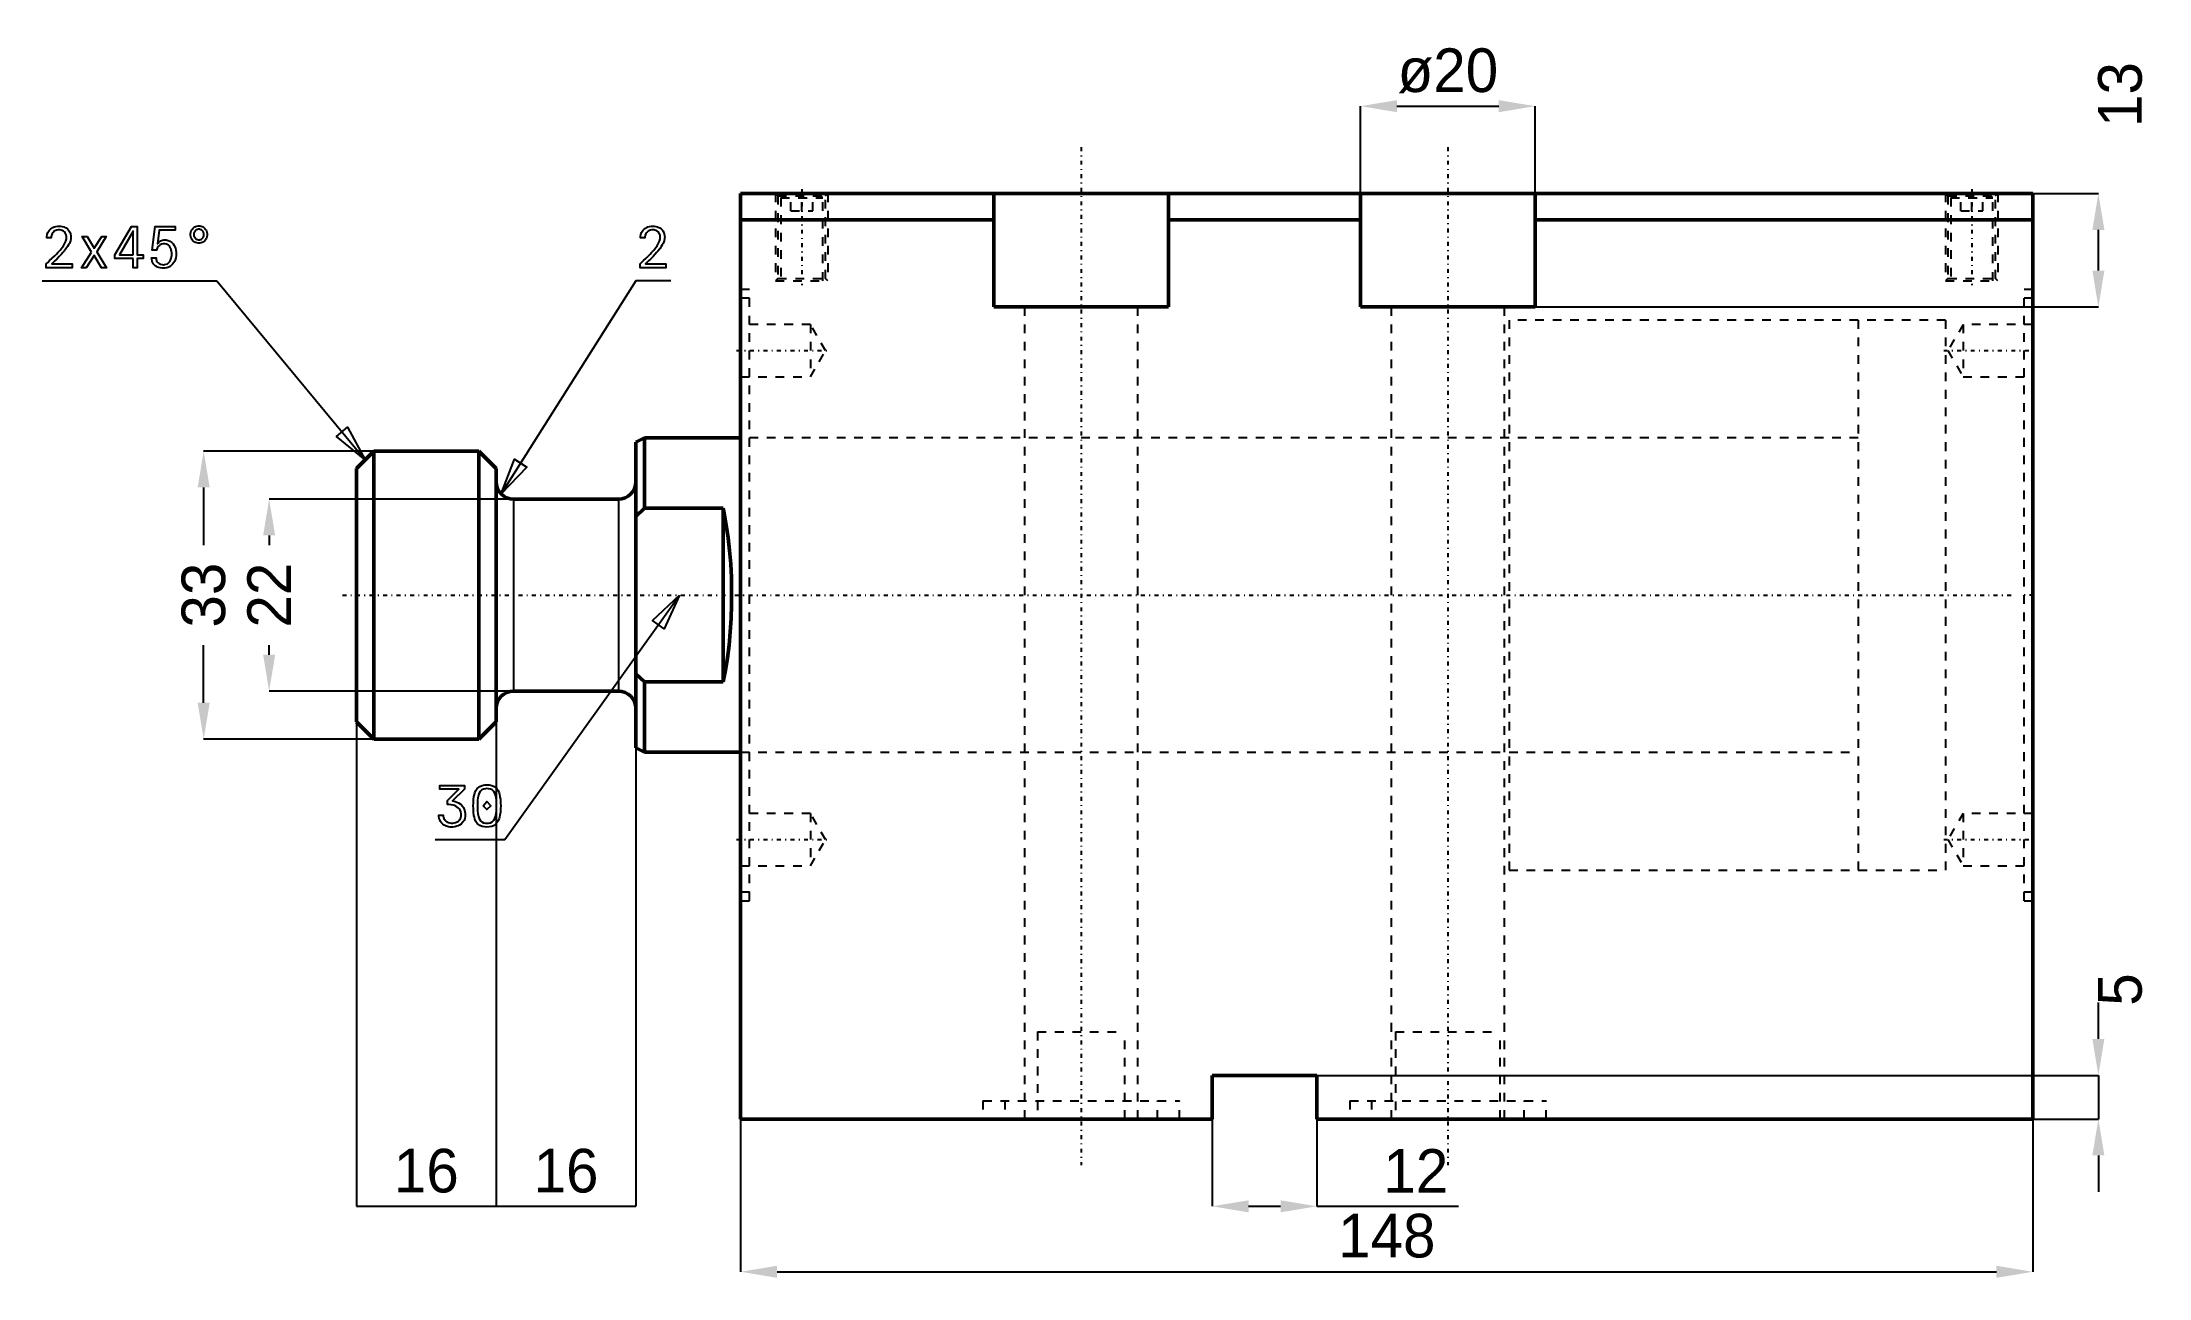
# Model space of a CAD drawing. Header units: millimetres. Extents: x -80 to 161, y -78 to 63.
import ezdxf

# ---------------------------------------------------------------- set-up
doc = ezdxf.new("R2010")
doc.units = ezdxf.units.MM
doc.linetypes.add('Center', pattern=[1.5, 0.45, -0.5, 0.05, -0.5])
doc.linetypes.add('Dashed', pattern=[2, 1, -1])
for name, color, linetype, lineweight in [('2d ConnectionPoints', 7, 'Continuous', 50), ('AM_0', 7, 'Continuous', 50), ('AM_4', 3, 'Continuous', 25), ('AM_5', 3, 'Continuous', 25), ('AM_7', 7, 'Center', 25), ('AM_9', 6, 'Dashed', 25)]:
    doc.layers.add(name, color=color, linetype=linetype, lineweight=lineweight)
doc.dimstyles.new('ISO-25', dxfattribs={"dimtxt": 2.5, "dimasz": 2.5, "dimexe": 1.25, "dimexo": 0.625, "dimtad": 1, "dimtxsty": 'Standard', "dimcen": 2.5, "dimadec": 0, "dimazin": 0, "dimtfac": 1, "dimtmove": 0, "dimatfit": 3, "dimfxl": 0, "dimarcsym": 0})

# ---------------------------------------------------------------- blocks, each defined once
blk = doc.blocks.new('1_JECX_MF_TLA_63_40_0_rod__0_in_JECX_MF_160_J_TLA_63_40_0__2')
at = {"layer": 'AM_0'}
for p, q in [((-11, 18), (-12, 17.5)), ((-12, 17.5), (-12, -17.5)), ((0, 18), (-11, 18)), ((-11, 18), (-11, 9.95)), ((-42, 16.5), (-44, 14.5)), ((-44, 14.5), (-44, -14.5)), ((-30, 16.5), (-42, 16.5)), ((-42, 16.5), (-42, -16.5)), ((-28, 14.5), (-30, 16.5)), ((-30, 16.5), (-30, -16.5)), ((-28, 14.5), (-28, -14.5)), ((-14, 11), (-26, 11)), ((-11, 9.95), (-12, 9.01)), ((-2, 9.95), (-11, 9.95)), ((-2, 9.95), (-2, -9.95)), ((-12, -9.01), (-11, -9.95)), ((-26, -11), (-14, -11)), ((-11, -9.95), (-2, -9.95)), ((-11, -9.95), (-11, -18)), ((-44, -14.5), (-42, -16.5)), ((-42, -16.5), (-30, -16.5)), ((-30, -16.5), (-28, -14.5)), ((-12, -17.5), (-11, -18)), ((-11, -18), (0, -18))]:
    blk.add_line(p, q, dxfattribs=at)
blk.add_lwpolyline([(-2, -9.95), (-1.74, -8.6), (-1.51, -7.19), (-1.33, -5.73), (-1.19, -4.22), (-1.09, -2.68), (-1.04, -1.12), (-1.03, 0.45), (-1.06, 2.02), (-1.14, 3.57), (-1.26, 5.1), (-1.43, 6.58), (-1.64, 8.02), (-1.88, 9.39), (-2, 9.95)], dxfattribs=at)
for centre, start, end in [((-26, 13), 180, 270), ((-14, 13), 270, 0), ((-26, -13), 90, 180), ((-14, -13), 360, 90)]:
    blk.add_arc(centre, 2, start, end, dxfattribs=at)
at = {"layer": 'AM_4'}
for p, q in [((-26, 11), (-26, -11)), ((-14, 11), (-14, -11))]:
    blk.add_line(p, q, dxfattribs=at)
at = {"layer": 'AM_7'}
blk.add_line((-45.6, 0), (145.5, 0), dxfattribs=at)
at = {"layer": 'AM_9'}
for p, q in [((138, 31.5), (128, 31.5)), ((128, 31.5), (128, -31.5)), ((138, 31.5), (138, -31.5)), ((128, 18), (0, 18)), ((0, -18), (128, -18)), ((128, -31.5), (138, -31.5))]:
    blk.add_line(p, q, dxfattribs=at)
blk = doc.blocks.new('2_JECX_MF_EXLA_63_40_0_body__0_in_JECX_MF_160_J_TLA_63_40_0__2')
at = {"layer": 'AM_0'}
for p, q in [((0, -60), (0, 46)), ((148, 46), (0, 46)), ((29, 46), (29, 33)), ((49, 33), (49, 46)), ((71, 46), (71, 33)), ((91, 33), (91, 46)), ((148, -60), (148, 46)), ((29, 43), (0, 43)), ((71, 43), (49, 43)), ((148, 43), (91, 43)), ((29, 33), (49, 33)), ((71, 33), (91, 33)), ((54, -55), (54, -60)), ((66, -55), (54, -55)), ((66, -60), (66, -55)), ((54, -60), (0, -60)), ((148, -60), (66, -60))]:
    blk.add_line(p, q, dxfattribs=at)
at = {"layer": 'AM_5', "linetype": 'Dashed'}
for p, q in [((4, 46), (4, 36)), ((10, 46), (10, 36)), ((138, 46), (138, 36)), ((144, 46), (144, 36))]:
    blk.add_line(p, q, dxfattribs=at)
at = {"layer": 'AM_7'}
for p, q in [((39, 51.3), (39, -65.3)), ((81, 51.3), (81, -65.3)), ((7, 46.5), (7, 35.5)), ((141, 46.5), (141, 35.5)), ((-0.49, 28), (10.22, 28)), ((137.78, 28), (148.49, 28)), ((148.05, 0), (146.95, 0)), ((-0.49, -28), (10.22, -28)), ((137.78, -28), (148.49, -28))]:
    blk.add_line(p, q, dxfattribs=at)
at = {"layer": 'AM_9'}
for p, q in [((4, 46), (4.27, 45.73)), ((5.1, 46), (4.6, 45.5)), ((5.75, 44), (5.75, 46)), ((7, 44), (7, 46)), ((8.25, 44), (8.25, 46)), ((9.4, 45.5), (8.9, 46)), ((9.73, 45.73), (10, 46)), ((138, 46), (138.27, 45.73)), ((139.1, 46), (138.6, 45.5)), ((139.75, 44), (139.75, 46)), ((141, 44), (141, 46)), ((142.25, 44), (142.25, 46)), ((143.4, 45.5), (142.9, 46)), ((143.73, 45.73), (144, 46)), ((4.27, 45.73), (4.27, 36.27)), ((4.27, 45.73), (9.73, 45.73)), ((4.6, 45.5), (9.4, 45.5)), ((4.6, 45.5), (4.6, 36)), ((5.75, 44), (8.25, 44)), ((9.4, 36), (9.4, 45.5)), ((9.73, 36.27), (9.73, 45.73)), ((138.27, 45.73), (138.27, 36.27)), ((138.27, 45.73), (143.73, 45.73)), ((138.6, 45.5), (138.6, 36)), ((138.6, 45.5), (143.4, 45.5)), ((139.75, 44), (142.25, 44)), ((143.4, 36), (143.4, 45.5)), ((143.73, 36.27), (143.73, 45.73)), ((4.27, 36.27), (4, 36)), ((4.27, 36.27), (9.73, 36.27)), ((10, 36), (9.73, 36.27)), ((138.27, 36.27), (138, 36)), ((138.27, 36.27), (143.73, 36.27)), ((144, 36), (143.73, 36.27)), ((1, 35), (0, 35)), ((1, 34), (0, 34)), ((1, -35), (1, 35)), ((4, 36), (10, 36)), ((138, 36), (144, 36)), ((147, -35), (147, 35)), ((148, 35), (147, 35)), ((148, 34), (147, 34)), ((32.5, 33), (32.5, -60)), ((45.5, -60), (45.5, 33)), ((74.5, 33), (74.5, -60)), ((87.5, -60), (87.5, 33)), ((138, 31.5), (88, 31.5)), ((88, 31.5), (88, -31.5)), ((138, 31.5), (138, -31.5)), ((8, 31), (0, 31)), ((9.73, 28), (8, 31)), ((8, 31), (8, 25)), ((140, 31), (138.27, 28)), ((148, 31), (140, 31)), ((140, 31), (140, 25)), ((8, 25), (9.73, 28)), ((138.27, 28), (140, 25)), ((0, 25), (8, 25)), ((140, 25), (148, 25)), ((88, 18), (0, 18)), ((0, -18), (88, -18)), ((8, -25), (0, -25)), ((9.73, -28), (8, -25)), ((8, -25), (8, -31)), ((140, -25), (138.27, -28)), ((148, -25), (140, -25)), ((140, -25), (140, -31)), ((8, -31), (9.73, -28)), ((138.27, -28), (140, -31)), ((0, -31), (8, -31)), ((140, -31), (148, -31)), ((88, -31.5), (138, -31.5)), ((0, -34), (1, -34)), ((0, -35), (1, -35)), ((147, -34), (148, -34)), ((147, -35), (148, -35)), ((34, -50), (44, -50)), ((34, -50), (34, -60)), ((44, -60), (44, -50)), ((75, -50), (87, -50)), ((75, -50), (75, -60)), ((87, -60), (87, -50)), ((27.75, -57.9), (50.25, -57.9)), ((27.75, -57.9), (27.75, -60)), ((30.25, -57.9), (30.25, -60)), ((47.75, -60), (47.75, -57.9)), ((50.25, -60), (50.25, -57.9)), ((69.75, -57.9), (92.25, -57.9)), ((69.75, -57.9), (69.75, -60)), ((72.25, -57.9), (72.25, -60)), ((89.75, -60), (89.75, -57.9)), ((92.25, -60), (92.25, -57.9))]:
    blk.add_line(p, q, dxfattribs=at)
blk = doc.blocks.new('*D3')
at = {"layer": 'AM_5', "color": 0, "lineweight": -2}
for p, q in [((71, 46), (71, 56)), ((75.17, 56), (86.83, 56)), ((91, 46), (91, 56))]:
    blk.add_line(p, q, dxfattribs=at)
at = {"layer": 'AM_5', "color": 0}
for points in [[(75.17, 56.69), (75.17, 55.31), (71, 56)], [(86.83, 55.31), (86.83, 56.69), (91, 56)]]:
    blk.add_solid(points, dxfattribs=at)
at = {"layer": 'Defpoints', "color": 0}
for p in [(91, 56), (71, 46), (91, 46)]:
    blk.add_point(p, dxfattribs=at)
at = {"layer": 'AM_5', "color": 0, "insert": (81, 60.05), "char_height": 5, "attachment_point": 5}
blk.add_mtext('ø20', dxfattribs=at)
blk = doc.blocks.new('*D4')
at = {"layer": 'AM_5', "color": 0, "lineweight": -2}
for p, q in [((91, 46), (155.5, 46)), ((155.5, 37.17), (155.5, 41.83)), ((91, 33), (155.5, 33))]:
    blk.add_line(p, q, dxfattribs=at)
at = {"layer": 'AM_5', "color": 0}
for points in [[(156.19, 41.83), (154.81, 41.83), (155.5, 46)], [(154.81, 37.17), (156.19, 37.17), (155.5, 33)]]:
    blk.add_solid(points, dxfattribs=at)
at = {"layer": 'Defpoints', "color": 0}
for p in [(91, 46), (155.5, 46), (91, 33)]:
    blk.add_point(p, dxfattribs=at)
at = {"layer": 'AM_5', "color": 0, "insert": (158, 57.33), "char_height": 5, "attachment_point": 5, "rotation": 90}
blk.add_mtext('13', dxfattribs=at)
blk = doc.blocks.new('*D5')
at = {"layer": 'AM_5', "color": 0, "lineweight": -2}
for p, q in [((0, -60), (0, -77.5)), ((148, -60), (148, -77.5)), ((4.17, -77.5), (143.83, -77.5))]:
    blk.add_line(p, q, dxfattribs=at)
at = {"layer": 'AM_5', "color": 0}
for points in [[(4.17, -76.81), (4.17, -78.19), (0, -77.5)], [(143.83, -78.19), (143.83, -76.81), (148, -77.5)]]:
    blk.add_solid(points, dxfattribs=at)
at = {"layer": 'Defpoints', "color": 0}
for p in [(0, -60), (148, -60), (148, -77.5)]:
    blk.add_point(p, dxfattribs=at)
at = {"layer": 'AM_5', "color": 0, "insert": (74, -73.39), "char_height": 5, "attachment_point": 5}
blk.add_mtext('148', dxfattribs=at)
blk = doc.blocks.new('*D6')
at = {"layer": 'AM_5', "color": 0, "lineweight": -2}
for p, q in [((-12, -13), (-12, -70)), ((-28, -14.5), (-28, -70)), ((-28, -70), (-12, -70))]:
    blk.add_line(p, q, dxfattribs=at)
at = {"layer": 'Defpoints', "color": 0}
for p in [(-12, -13), (-28, -14.5), (-12, -70)]:
    blk.add_point(p, dxfattribs=at)
at = {"layer": 'AM_5', "color": 0, "insert": (-20, -65.95), "char_height": 5, "attachment_point": 5}
blk.add_mtext('16', dxfattribs=at)
blk = doc.blocks.new('*D7')
at = {"layer": 'AM_5', "color": 0, "lineweight": -2}
for p, q in [((-44, -14.5), (-44, -70)), ((-28, -14.5), (-28, -70)), ((-44, -70), (-28, -70))]:
    blk.add_line(p, q, dxfattribs=at)
at = {"layer": 'Defpoints', "color": 0}
for p in [(-44, -14.5), (-28, -14.5), (-28, -70)]:
    blk.add_point(p, dxfattribs=at)
at = {"layer": 'AM_5', "color": 0, "insert": (-36, -65.95), "char_height": 5, "attachment_point": 5}
blk.add_mtext('16', dxfattribs=at)
blk = doc.blocks.new('*D8')
at = {"layer": 'AM_5', "color": 0, "lineweight": -2}
for p, q in [((-42, 16.5), (-61.5, 16.5)), ((-61.5, 12.33), (-61.5, 5.72)), ((-61.5, -12.33), (-61.5, -5.72)), ((-42, -16.5), (-61.5, -16.5))]:
    blk.add_line(p, q, dxfattribs=at)
at = {"layer": 'AM_5', "color": 0}
for points in [[(-60.81, 12.33), (-62.19, 12.33), (-61.5, 16.5)], [(-62.19, -12.33), (-60.81, -12.33), (-61.5, -16.5)]]:
    blk.add_solid(points, dxfattribs=at)
at = {"layer": 'Defpoints', "color": 0}
for p in [(-61.5, 16.5), (-42, 16.5), (-42, -16.5)]:
    blk.add_point(p, dxfattribs=at)
at = {"layer": 'AM_5', "color": 0, "insert": (-61.5, 0), "char_height": 5, "attachment_point": 5, "rotation": 90}
blk.add_mtext('33', dxfattribs=at)
blk = doc.blocks.new('*D9')
at = {"layer": 'AM_5', "color": 0, "lineweight": -2}
for p, q in [((-26, 11), (-54, 11)), ((-54, 6.83), (-54, 5.72)), ((-54, -6.83), (-54, -5.72)), ((-26, -11), (-54, -11))]:
    blk.add_line(p, q, dxfattribs=at)
at = {"layer": 'AM_5', "color": 0}
for points in [[(-53.31, 6.83), (-54.69, 6.83), (-54, 11)], [(-54.69, -6.83), (-53.31, -6.83), (-54, -11)]]:
    blk.add_solid(points, dxfattribs=at)
at = {"layer": 'Defpoints', "color": 0}
for p in [(-54, 11), (-26, 11), (-26, -11)]:
    blk.add_point(p, dxfattribs=at)
at = {"layer": 'AM_5', "color": 0, "insert": (-54, 0), "char_height": 5, "attachment_point": 5, "rotation": 90}
blk.add_mtext('22', dxfattribs=at)
blk = doc.blocks.new('*D10')
at = {"layer": 'AM_5', "color": 0, "lineweight": -2}
for p, q in [((54, -55), (54, -70)), ((66, -60), (66, -70)), ((58.17, -70), (61.83, -70)), ((66, -70), (82.22, -70))]:
    blk.add_line(p, q, dxfattribs=at)
at = {"layer": 'AM_5', "color": 0}
for points in [[(58.17, -69.31), (58.17, -70.69), (54, -70)], [(61.83, -70.69), (61.83, -69.31), (66, -70)]]:
    blk.add_solid(points, dxfattribs=at)
at = {"layer": 'Defpoints', "color": 0}
for p in [(54, -55), (66, -60), (66, -70)]:
    blk.add_point(p, dxfattribs=at)
at = {"layer": 'AM_5', "color": 0, "insert": (77.33, -65.95), "char_height": 5, "attachment_point": 5}
blk.add_mtext('12', dxfattribs=at)
blk = doc.blocks.new('*D11')
at = {"layer": 'AM_5', "color": 0, "lineweight": -2}
for p, q in [((155.5, -50.83), (155.5, -46.67)), ((54, -55), (155.5, -55)), ((155.5, -55), (155.5, -60)), ((66, -60), (155.5, -60)), ((155.5, -64.17), (155.5, -68.33))]:
    blk.add_line(p, q, dxfattribs=at)
at = {"layer": 'AM_5', "color": 0}
for points in [[(154.81, -50.83), (156.19, -50.83), (155.5, -55)], [(156.19, -64.17), (154.81, -64.17), (155.5, -60)]]:
    blk.add_solid(points, dxfattribs=at)
at = {"layer": 'Defpoints', "color": 0}
for p in [(54, -55), (66, -60), (155.5, -60)]:
    blk.add_point(p, dxfattribs=at)
at = {"layer": 'AM_5', "color": 0, "insert": (158, -45.17), "char_height": 5, "attachment_point": 5, "rotation": 90}
blk.add_mtext('5', dxfattribs=at)

msp = doc.modelspace()

# ---------------------------------------------------------------- linework, layer by layer
at = {"layer": '2d ConnectionPoints'}
msp.add_point((0, 0), dxfattribs=at)
at = {"layer": 'AM_5'}
for p, q in [((-80, 36), (-60, 36)), ((-60, 36), (-43, 15.5)), ((-12, 36), (-27.414, 11.586)), ((-8, 36), (-12, 36)), ((-27, -28), (-7, 0)), ((-35, -28), (-27, -28))]:
    msp.add_line(p, q, dxfattribs=at)
for points in [[(-79.353, 38.111), (-79.353, 38.111), (-79.139, 38.307), (-78.834, 38.592), (-78.834, 38.592), (-78.548, 38.869), (-78.368, 39.049), (-78.368, 39.049), (-78.196, 39.23), (-77.949, 39.514), (-77.949, 39.514), (-77.716, 39.814), (-77.569, 40.022), (-77.569, 40.022), (-77.439, 40.23), (-77.298, 40.526), (-77.298, 40.526), (-77.223, 40.803), (-77.208, 40.977), (-77.208, 40.977), (-77.213, 41.075), (-77.236, 41.214), (-77.236, 41.214), (-77.279, 41.343), (-77.319, 41.423), (-77.319, 41.423), (-77.366, 41.497), (-77.45, 41.596), (-77.45, 41.596), (-77.549, 41.679), (-77.623, 41.725), (-77.623, 41.725), (-77.702, 41.764), (-77.828, 41.805), (-77.828, 41.805), (-77.962, 41.828), (-78.056, 41.832), (-78.056, 41.832), (-78.161, 41.828), (-78.308, 41.805), (-78.308, 41.805), (-78.445, 41.762), (-78.531, 41.722), (-78.531, 41.722), (-78.611, 41.674), (-78.716, 41.586), (-78.716, 41.586), (-78.806, 41.482), (-78.856, 41.402), (-78.856, 41.402), (-78.898, 41.315), (-78.944, 41.173), (-78.944, 41.173), (-78.968, 41.017), (-78.973, 40.906), (-79.46, 40.906), (-79.46, 40.906), (-79.453, 41.073), (-79.413, 41.305), (-79.413, 41.305), (-79.34, 41.515), (-79.272, 41.644), (-79.272, 41.644), (-79.191, 41.761), (-79.051, 41.915), (-79.051, 41.915), (-78.886, 42.042), (-78.763, 42.112), (-78.763, 42.112), (-78.633, 42.169), (-78.427, 42.231), (-78.427, 42.231), (-78.209, 42.265), (-78.056, 42.271), (-78.056, 42.271), (-77.914, 42.265), (-77.708, 42.234), (-77.708, 42.234), (-77.511, 42.175), (-77.384, 42.121), (-77.384, 42.121), (-77.264, 42.056), (-77.103, 41.937), (-77.103, 41.937), (-76.965, 41.793), (-76.885, 41.683), (-76.885, 41.683), (-76.818, 41.563), (-76.745, 41.367), (-76.745, 41.367), (-76.705, 41.153), (-76.698, 41), (-76.698, 41), (-76.709, 40.827), (-76.767, 40.561), (-76.767, 40.561), (-76.875, 40.287), (-76.974, 40.1), (-76.974, 40.1), (-77.088, 39.914), (-77.274, 39.645), (-77.274, 39.645), (-77.476, 39.389), (-77.619, 39.224), (-77.619, 39.224), (-77.774, 39.057), (-78.034, 38.786), (-78.034, 38.786), (-78.327, 38.49), (-78.541, 38.28), (-78.885, 37.942), (-76.558, 37.939), (-76.558, 37.5), (-79.525, 37.5), (-79.525, 37.955), (-79.353, 38.111)], [(-74.329, 39.284), (-75.428, 41.075), (-74.859, 41.075), (-74.04, 39.72), (-73.179, 41.075), (-72.662, 41.075), (-73.748, 39.327), (-72.61, 37.5), (-73.186, 37.5), (-74.05, 38.904), (-74.963, 37.5), (-75.49, 37.5), (-74.329, 39.284)], [(-69.576, 38.54), (-71.681, 38.54), (-71.681, 38.962), (-69.764, 42.212), (-69.12, 42.212), (-69.12, 38.979), (-68.418, 38.979), (-68.418, 38.54), (-69.12, 38.54), (-69.12, 37.5), (-69.576, 37.5), (-69.576, 38.54)], [(-69.569, 38.979), (-69.569, 41.666), (-71.123, 38.979), (-69.569, 38.979)], [(-66.118, 37.441), (-66.118, 37.441), (-66.265, 37.447), (-66.474, 37.473), (-66.474, 37.473), (-66.67, 37.522), (-66.794, 37.567), (-66.794, 37.567), (-66.91, 37.622), (-67.066, 37.726), (-67.066, 37.726), (-67.2, 37.855), (-67.277, 37.955), (-67.277, 37.955), (-67.342, 38.066), (-67.412, 38.252), (-67.412, 38.252), (-67.45, 38.464), (-67.457, 38.618), (-66.95, 38.618), (-66.95, 38.618), (-66.941, 38.472), (-66.891, 38.282), (-66.891, 38.282), (-66.799, 38.125), (-66.715, 38.039), (-66.715, 38.039), (-66.615, 37.969), (-66.443, 37.893), (-66.443, 37.893), (-66.245, 37.852), (-66.099, 37.844), (-66.099, 37.844), (-65.973, 37.851), (-65.801, 37.888), (-65.801, 37.888), (-65.649, 37.955), (-65.559, 38.017), (-65.559, 38.017), (-65.478, 38.09), (-65.373, 38.216), (-65.373, 38.216), (-65.289, 38.361), (-65.244, 38.468), (-65.244, 38.468), (-65.208, 38.582), (-65.168, 38.761), (-65.168, 38.761), (-65.147, 38.949), (-65.143, 39.08), (-65.143, 39.08), (-65.147, 39.199), (-65.168, 39.372), (-65.168, 39.372), (-65.206, 39.539), (-65.241, 39.647), (-65.241, 39.647), (-65.284, 39.748), (-65.363, 39.886), (-65.363, 39.886), (-65.461, 40.005), (-65.537, 40.074), (-65.537, 40.074), (-65.62, 40.133), (-65.758, 40.196), (-65.758, 40.196), (-65.914, 40.23), (-66.027, 40.236), (-66.027, 40.236), (-66.148, 40.229), (-66.318, 40.187), (-66.318, 40.187), (-66.475, 40.11), (-66.573, 40.038), (-66.573, 40.038), (-66.662, 39.953), (-66.772, 39.803), (-66.772, 39.803), (-66.853, 39.627), (-66.892, 39.495), (-67.386, 39.495), (-67.048, 42.225), (-64.753, 42.225), (-64.753, 41.803), (-66.586, 41.803), (-66.794, 40.24), (-66.794, 40.24), (-66.725, 40.324), (-66.618, 40.434), (-66.618, 40.434), (-66.505, 40.524), (-66.427, 40.573), (-66.427, 40.573), (-66.345, 40.613), (-66.212, 40.657), (-66.212, 40.657), (-66.066, 40.681), (-65.962, 40.685), (-65.962, 40.685), (-65.803, 40.676), (-65.58, 40.631), (-65.58, 40.631), (-65.378, 40.548), (-65.254, 40.471), (-65.254, 40.471), (-65.14, 40.379), (-64.991, 40.217), (-64.991, 40.217), (-64.867, 40.029), (-64.799, 39.887), (-64.799, 39.887), (-64.743, 39.736), (-64.682, 39.498), (-64.682, 39.498), (-64.649, 39.244), (-64.643, 39.066), (-64.643, 39.066), (-64.65, 38.88), (-64.689, 38.616), (-64.689, 38.616), (-64.761, 38.372), (-64.828, 38.22), (-64.828, 38.22), (-64.908, 38.079), (-65.051, 37.892), (-65.051, 37.892), (-65.22, 37.735), (-65.348, 37.646), (-65.348, 37.646), (-65.486, 37.573), (-65.708, 37.493), (-65.708, 37.493), (-65.948, 37.45), (-66.118, 37.441)], [(-62.044, 40.295), (-62.044, 40.295), (-62.146, 40.3), (-62.294, 40.329), (-62.294, 40.329), (-62.435, 40.381), (-62.525, 40.43), (-62.525, 40.43), (-62.609, 40.488), (-62.723, 40.589), (-62.723, 40.589), (-62.82, 40.707), (-62.876, 40.795), (-62.876, 40.795), (-62.922, 40.889), (-62.973, 41.036), (-62.973, 41.036), (-63, 41.19), (-63.005, 41.296), (-63.005, 41.296), (-63, 41.402), (-62.973, 41.556), (-62.973, 41.556), (-62.922, 41.703), (-62.876, 41.797), (-62.876, 41.797), (-62.82, 41.885), (-62.723, 42.003), (-62.723, 42.003), (-62.609, 42.104), (-62.525, 42.162), (-62.525, 42.162), (-62.435, 42.211), (-62.294, 42.263), (-62.294, 42.263), (-62.146, 42.292), (-62.044, 42.297), (-62.044, 42.297), (-61.941, 42.292), (-61.794, 42.263), (-61.794, 42.263), (-61.654, 42.211), (-61.564, 42.162), (-61.564, 42.162), (-61.48, 42.104), (-61.367, 42.004), (-61.367, 42.004), (-61.271, 41.886), (-61.216, 41.798), (-61.216, 41.798), (-61.17, 41.705), (-61.12, 41.558), (-61.12, 41.558), (-61.093, 41.403), (-61.088, 41.296), (-61.088, 41.296), (-61.093, 41.189), (-61.12, 41.034), (-61.12, 41.034), (-61.17, 40.887), (-61.216, 40.794), (-61.216, 40.794), (-61.271, 40.706), (-61.367, 40.588), (-61.367, 40.588), (-61.48, 40.488), (-61.564, 40.43), (-61.564, 40.43), (-61.654, 40.381), (-61.794, 40.329), (-61.794, 40.329), (-61.941, 40.3), (-62.044, 40.295)], [(-62.044, 40.691), (-62.044, 40.691), (-61.982, 40.695), (-61.893, 40.712), (-61.893, 40.712), (-61.808, 40.743), (-61.754, 40.773), (-61.754, 40.773), (-61.703, 40.808), (-61.635, 40.869), (-61.635, 40.869), (-61.576, 40.94), (-61.543, 40.994), (-61.543, 40.994), (-61.515, 41.051), (-61.485, 41.139), (-61.485, 41.139), (-61.468, 41.232), (-61.465, 41.296), (-61.465, 41.296), (-61.468, 41.36), (-61.485, 41.453), (-61.485, 41.453), (-61.515, 41.541), (-61.543, 41.598), (-61.543, 41.598), (-61.576, 41.652), (-61.635, 41.723), (-61.635, 41.723), (-61.703, 41.784), (-61.754, 41.819), (-61.754, 41.819), (-61.808, 41.849), (-61.893, 41.88), (-61.893, 41.88), (-61.982, 41.897), (-62.044, 41.901), (-62.044, 41.901), (-62.105, 41.897), (-62.194, 41.88), (-62.194, 41.88), (-62.28, 41.849), (-62.334, 41.819), (-62.334, 41.819), (-62.386, 41.784), (-62.455, 41.723), (-62.455, 41.723), (-62.515, 41.652), (-62.549, 41.598), (-62.549, 41.598), (-62.578, 41.541), (-62.609, 41.453), (-62.609, 41.453), (-62.625, 41.36), (-62.629, 41.296), (-62.629, 41.296), (-62.625, 41.232), (-62.609, 41.139), (-62.609, 41.139), (-62.578, 41.051), (-62.549, 40.994), (-62.549, 40.994), (-62.515, 40.94), (-62.455, 40.869), (-62.455, 40.869), (-62.386, 40.808), (-62.334, 40.773), (-62.334, 40.773), (-62.28, 40.743), (-62.194, 40.712), (-62.194, 40.712), (-62.105, 40.695), (-62.044, 40.691)], [(-11.353, 38.111), (-11.353, 38.111), (-11.139, 38.307), (-10.834, 38.592), (-10.834, 38.592), (-10.548, 38.869), (-10.368, 39.049), (-10.368, 39.049), (-10.196, 39.23), (-9.949, 39.514), (-9.949, 39.514), (-9.716, 39.814), (-9.569, 40.022), (-9.569, 40.022), (-9.439, 40.23), (-9.298, 40.526), (-9.298, 40.526), (-9.223, 40.803), (-9.208, 40.977), (-9.208, 40.977), (-9.213, 41.075), (-9.236, 41.214), (-9.236, 41.214), (-9.279, 41.343), (-9.319, 41.423), (-9.319, 41.423), (-9.366, 41.497), (-9.45, 41.596), (-9.45, 41.596), (-9.549, 41.679), (-9.623, 41.725), (-9.623, 41.725), (-9.702, 41.764), (-9.828, 41.805), (-9.828, 41.805), (-9.962, 41.828), (-10.056, 41.832), (-10.056, 41.832), (-10.161, 41.828), (-10.308, 41.805), (-10.308, 41.805), (-10.445, 41.762), (-10.531, 41.722), (-10.531, 41.722), (-10.611, 41.674), (-10.716, 41.586), (-10.716, 41.586), (-10.806, 41.482), (-10.856, 41.402), (-10.856, 41.402), (-10.898, 41.315), (-10.944, 41.173), (-10.944, 41.173), (-10.968, 41.017), (-10.973, 40.906), (-11.46, 40.906), (-11.46, 40.906), (-11.453, 41.073), (-11.413, 41.305), (-11.413, 41.305), (-11.34, 41.515), (-11.272, 41.644), (-11.272, 41.644), (-11.191, 41.761), (-11.051, 41.915), (-11.051, 41.915), (-10.886, 42.042), (-10.763, 42.112), (-10.763, 42.112), (-10.633, 42.169), (-10.427, 42.231), (-10.427, 42.231), (-10.209, 42.265), (-10.056, 42.271), (-10.056, 42.271), (-9.914, 42.265), (-9.708, 42.234), (-9.708, 42.234), (-9.511, 42.175), (-9.384, 42.121), (-9.384, 42.121), (-9.264, 42.056), (-9.103, 41.937), (-9.103, 41.937), (-8.965, 41.793), (-8.885, 41.683), (-8.885, 41.683), (-8.818, 41.563), (-8.745, 41.367), (-8.745, 41.367), (-8.705, 41.153), (-8.698, 41), (-8.698, 41), (-8.709, 40.827), (-8.767, 40.561), (-8.767, 40.561), (-8.875, 40.287), (-8.974, 40.1), (-8.974, 40.1), (-9.088, 39.914), (-9.274, 39.645), (-9.274, 39.645), (-9.476, 39.389), (-9.619, 39.224), (-9.619, 39.224), (-9.774, 39.057), (-10.034, 38.786), (-10.034, 38.786), (-10.327, 38.49), (-10.541, 38.28), (-10.885, 37.942), (-8.558, 37.939), (-8.558, 37.5), (-11.525, 37.5), (-11.525, 37.955), (-11.353, 38.111)], [(-43, 15.5), (-46.301, 18.175), (-45.018, 19.239), (-43, 15.5)], [(-27.414, 11.586), (-25.894, 15.554), (-24.485, 14.664), (-27.414, 11.586)], [(-7, 0), (-8.744, -3.875), (-10.1, -2.906), (-7, 0)], [(-34.067, -25.194), (-34.067, -25.194), (-34.062, -25.304), (-34.033, -25.458), (-34.033, -25.458), (-33.979, -25.6), (-33.929, -25.688), (-33.929, -25.688), (-33.87, -25.768), (-33.768, -25.874), (-33.768, -25.874), (-33.649, -25.963), (-33.56, -26.012), (-33.56, -26.012), (-33.467, -26.053), (-33.321, -26.098), (-33.321, -26.098), (-33.17, -26.122), (-33.066, -26.126), (-33.066, -26.126), (-32.956, -26.122), (-32.796, -26.097), (-32.796, -26.097), (-32.642, -26.052), (-32.543, -26.011), (-32.543, -26.011), (-32.449, -25.961), (-32.324, -25.871), (-32.324, -25.871), (-32.215, -25.764), (-32.153, -25.683), (-32.153, -25.683), (-32.1, -25.595), (-32.043, -25.454), (-32.043, -25.454), (-32.013, -25.301), (-32.007, -25.194), (-32.007, -25.194), (-32.015, -25.04), (-32.058, -24.827), (-32.058, -24.827), (-32.138, -24.637), (-32.212, -24.522), (-32.212, -24.522), (-32.299, -24.418), (-32.454, -24.282), (-32.454, -24.282), (-32.636, -24.17), (-32.772, -24.11), (-32.772, -24.11), (-32.918, -24.06), (-33.152, -24.006), (-33.152, -24.006), (-33.403, -23.977), (-33.58, -23.971), (-33.58, -23.517), (-32.26, -22.223), (-34.464, -22.223), (-34.464, -21.788), (-31.643, -21.788), (-31.643, -22.242), (-32.992, -23.575), (-32.992, -23.575), (-32.697, -23.643), (-32.322, -23.79), (-32.322, -23.79), (-32.027, -23.991), (-31.875, -24.155), (-31.875, -24.155), (-31.754, -24.338), (-31.623, -24.635), (-31.623, -24.635), (-31.552, -24.961), (-31.539, -25.194), (-31.539, -25.194), (-31.548, -25.362), (-31.596, -25.596), (-31.596, -25.596), (-31.684, -25.809), (-31.766, -25.939), (-31.766, -25.939), (-31.863, -26.059), (-32.027, -26.214), (-32.027, -26.214), (-32.214, -26.342), (-32.353, -26.412), (-32.353, -26.412), (-32.498, -26.47), (-32.721, -26.532), (-32.721, -26.532), (-32.949, -26.565), (-33.105, -26.572), (-33.105, -26.572), (-33.257, -26.565), (-33.476, -26.532), (-33.476, -26.532), (-33.687, -26.471), (-33.822, -26.414), (-33.822, -26.414), (-33.95, -26.345), (-34.123, -26.218), (-34.123, -26.218), (-34.272, -26.063), (-34.358, -25.944), (-34.358, -25.944), (-34.431, -25.814), (-34.51, -25.601), (-34.51, -25.601), (-34.553, -25.364), (-34.561, -25.194), (-34.067, -25.194)], [(-29.053, -26.565), (-29.053, -26.565), (-29.299, -26.553), (-29.621, -26.49), (-29.621, -26.49), (-29.889, -26.374), (-30.038, -26.266), (-30.038, -26.266), (-30.166, -26.137), (-30.324, -25.911), (-30.324, -25.911), (-30.442, -25.645), (-30.498, -25.445), (-30.498, -25.445), (-30.541, -25.226), (-30.587, -24.855), (-30.587, -24.855), (-30.612, -24.435), (-30.616, -24.128), (-30.616, -24.128), (-30.612, -23.827), (-30.586, -23.416), (-30.586, -23.416), (-30.54, -23.051), (-30.496, -22.834), (-30.496, -22.834), (-30.439, -22.636), (-30.32, -22.372), (-30.32, -22.372), (-30.161, -22.148), (-30.033, -22.02), (-30.033, -22.02), (-29.884, -21.913), (-29.617, -21.797), (-29.617, -21.797), (-29.296, -21.734), (-29.053, -21.723), (-29.053, -21.723), (-28.809, -21.734), (-28.487, -21.797), (-28.487, -21.797), (-28.219, -21.913), (-28.07, -22.02), (-28.07, -22.02), (-27.942, -22.148), (-27.782, -22.372), (-27.782, -22.372), (-27.663, -22.635), (-27.605, -22.832), (-27.605, -22.832), (-27.562, -23.049), (-27.514, -23.414), (-27.514, -23.414), (-27.488, -23.826), (-27.483, -24.128), (-27.483, -24.128), (-27.489, -24.431), (-27.515, -24.847), (-27.515, -24.847), (-27.565, -25.216), (-27.61, -25.437), (-27.61, -25.437), (-27.67, -25.639), (-27.791, -25.907), (-27.791, -25.907), (-27.952, -26.135), (-28.081, -26.264), (-28.081, -26.264), (-28.231, -26.373), (-28.497, -26.49), (-28.497, -26.49), (-28.814, -26.553), (-29.053, -26.565)], [(-29.053, -26.136), (-29.053, -26.136), (-28.882, -26.126), (-28.656, -26.071), (-28.656, -26.071), (-28.468, -25.97), (-28.363, -25.876), (-28.363, -25.876), (-28.272, -25.765), (-28.16, -25.573), (-28.16, -25.573), (-28.077, -25.35), (-28.038, -25.184), (-28.038, -25.184), (-28.008, -25.003), (-27.975, -24.704), (-27.975, -24.704), (-27.958, -24.369), (-27.955, -24.128), (-27.955, -24.128), (-27.958, -23.871), (-27.973, -23.525), (-27.973, -23.525), (-28.002, -23.225), (-28.028, -23.05), (-28.028, -23.05), (-28.064, -22.893), (-28.142, -22.682), (-28.142, -22.682), (-28.251, -22.502), (-28.34, -22.398), (-28.34, -22.398), (-28.445, -22.312), (-28.638, -22.218), (-28.638, -22.218), (-28.873, -22.168), (-29.053, -22.158), (-29.053, -22.158), (-29.232, -22.168), (-29.466, -22.218), (-29.466, -22.218), (-29.657, -22.312), (-29.762, -22.398), (-29.762, -22.398), (-29.85, -22.502), (-29.958, -22.682), (-29.958, -22.682), (-30.036, -22.893), (-30.072, -23.05), (-30.072, -23.05), (-30.098, -23.225), (-30.127, -23.525), (-30.127, -23.525), (-30.142, -23.871), (-30.145, -24.128), (-30.145, -24.128), (-30.142, -24.372), (-30.125, -24.708), (-30.125, -24.708), (-30.094, -25.007), (-30.066, -25.187), (-30.066, -25.187), (-30.027, -25.352), (-29.946, -25.574), (-29.946, -25.574), (-29.835, -25.765), (-29.745, -25.876), (-29.745, -25.876), (-29.641, -25.97), (-29.452, -26.071), (-29.452, -26.071), (-29.226, -26.126), (-29.053, -26.136)], [(-29.489, -24.128), (-29.053, -23.64), (-28.618, -24.128), (-29.053, -24.57), (-29.489, -24.128)]]:
    msp.add_lwpolyline(points, dxfattribs=at)

# ---------------------------------------------------------------- block references
for name in ['2_JECX_MF_EXLA_63_40_0_body__0_in_JECX_MF_160_J_TLA_63_40_0__2', '1_JECX_MF_TLA_63_40_0_rod__0_in_JECX_MF_160_J_TLA_63_40_0__2']:
    msp.add_blockref(name, (0, 0))

# ---------------------------------------------------------------- dimensions: what is measured, and where the dimension line sits
for base, p1, p2, text, override, picture, middle in [((91, 56), (71, 46), (91, 46), 'ø20', {"dimtxt": 5, "dimasz": 4.166667, "dimexe": 0, "dimexo": 0, "dimgap": 1.5}, '*D3', (81, 56)), ((-12, -70), (-28, -14.5), (-12, -13), '16', {"dimtxt": 5, "dimasz": 0, "dimexe": 0, "dimexo": 0, "dimgap": 1.5}, '*D6', (-20, -70)), ((-28, -70), (-44, -14.5), (-28, -14.5), '16', {"dimtxt": 5, "dimasz": 0, "dimexe": 0, "dimexo": 0, "dimgap": 1.5}, '*D7', (-36, -70)), ((66, -70), (54, -55), (66, -60), '12', {"dimtxt": 5, "dimasz": 4.166667, "dimexe": 0, "dimexo": 0, "dimgap": 1.5}, '*D10', (77.333, -70)), ((148, -77.5), (0, -60), (148, -60), '148', {"dimtxt": 5, "dimasz": 4.166667, "dimexe": 0, "dimexo": 0, "dimgap": 1.5}, '*D5', (74, -77.5))]:
    dim = msp.add_linear_dim(base=base, p1=p1, p2=p2, text=text, dimstyle='ISO-25', override=override, dxfattribs=at)
    dim.commit()
    dim.dimension.update_dxf_attribs({"geometry": picture, "text_midpoint": middle, "dimtype": 160})
for base, p1, p2, text, picture, middle in [((155.5, 46), (91, 33), (91, 46), '13', '*D4', (158, 57.333)), ((-61.5, 16.5), (-42, -16.5), (-42, 16.5), '33', '*D8', (-61.5, 0)), ((-54, 11), (-26, -11), (-26, 11), '22', '*D9', (-54, 0)), ((155.5, -60), (54, -55), (66, -60), '5', '*D11', (158, -45.167))]:
    dim = msp.add_linear_dim(base=base, p1=p1, p2=p2, angle=90, text=text, dimstyle='ISO-25', override={"dimtxt": 5, "dimasz": 4.166667, "dimexe": 0, "dimexo": 0, "dimgap": 1.5}, dxfattribs=at)
    dim.commit()
    dim.dimension.update_dxf_attribs({"geometry": picture, "text_midpoint": middle, "dimtype": 160, "text_rotation": 90})

doc.saveas('drawing.dxf')
